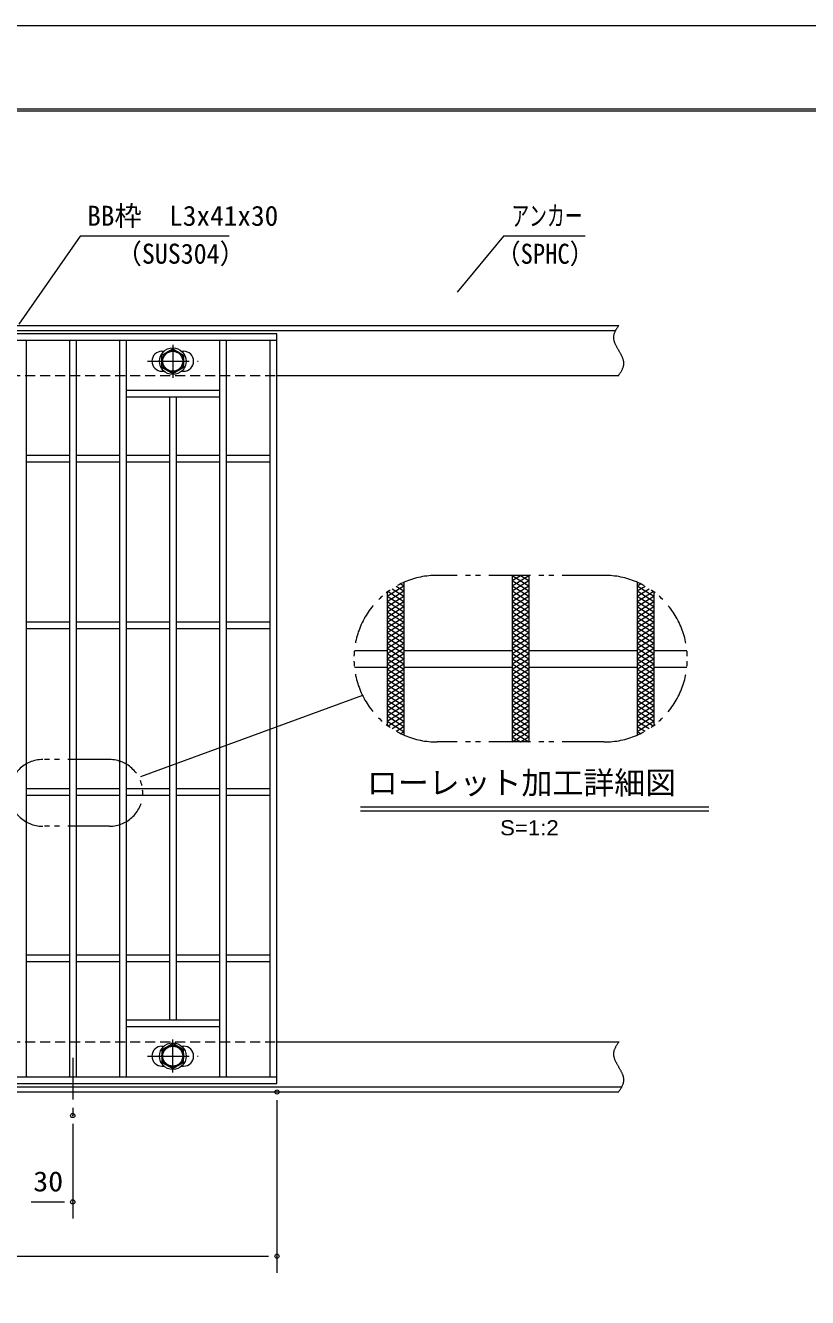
# Model space of a CAD drawing. Units: millimetres, scale not verified. Extents: x -1050 to 1050, y -742 to 742.
# Drawn here: x 54 to 523, y -21 to 742 of the extents above; entities that cross this region are included whole.
import ezdxf
from ezdxf.enums import TextEntityAlignment as Align

# ---------------------------------------------------------------- set-up
doc = ezdxf.new("R2010")
doc.units = ezdxf.units.MM
doc.header["$LTSCALE"] = 5
doc.header["$PDMODE"] = 32
doc.header["$PDSIZE"] = 2.5
for name, pattern in [('CHAIN1', [8, 5, -1, 1, -1]), ('DASHED1', [1.8, 1.2, -0.6]), ('DOUBLE_CHAIN1', [8.8, 5, -1, 0.6, -0.6, 0.6, -1])]:
    doc.linetypes.add(name, pattern=pattern)
for name, color, linetype, lineweight in [('0-0_7-図\u3000枠', 4, 'Continuous', 9), ('0-1_寸法注釈', 2, 'Continuous', 9), ('0-2_蓋', 5, 'Continuous', 9), ('0-4_DEFPOINTS', 134, 'Continuous', 9), ('0-5_ハッチング', 4, 'Continuous', 9), ('0-6_想像線', 134, 'DOUBLE_CHAIN1', 9), ('0-7_中心線', 6, 'CHAIN1', 9), ('0-8_締付部品', 7, 'Continuous', 9), ('0-9_枠', 7, 'Continuous', 9), ('0-A_溝開口', 4, 'DASHED1', 9)]:
    doc.layers.add(name, color=color, linetype=linetype, lineweight=lineweight)
doc.styles.add('HG丸ｺﾞｼｯｸM-PRO', font='')
doc.styles.add('ＭＳ ゴシック', font='')
doc.styles.get('HG丸ｺﾞｼｯｸM-PRO').set_extended_font_data('HG丸ｺﾞｼｯｸM-PRO')
doc.styles.get('ＭＳ ゴシック').set_extended_font_data('MS Gothic')

msp = doc.modelspace()

# ---------------------------------------------------------------- linework, layer by layer
at = {"layer": '0-0_7-図\u3000枠'}
msp.add_line((-973.75, 691.25), (998.75, 691.25), dxfattribs=at)
msp.add_lwpolyline([(-975, 692.5), (1000, 692.5), (1000, -692.5)], dxfattribs=at)
at = {"layer": '0-1_寸法注釈'}
for p, q in [((255.858, 340.467), (122.68, 291.581)), ((254.697, 273.59), (463.736, 273.59)), ((254.697, 271.09), (463.736, 271.09)), ((204.55, 97.475), (204.55, -6.047)), ((82.05, 83.328), (82.05, 26.522)), ((57.05, 36.522), (77.05, 36.522)), ((-785.45, 3.953), (199.55, 3.953))]:
    msp.add_line(p, q, dxfattribs=at)
for points in [[(175.814, 615.968), (86.447, 615.968), (49.664, 563.288)], [(389.478, 615.968), (340.425, 615.968), (312.702, 582.538)]]:
    msp.add_lwpolyline(points, dxfattribs=at)
at = {"layer": '0-2_蓋'}
for p, q in [((204.55, 557.475), (-790.45, 557.475)), ((204.55, 107.475), (204.55, 557.475)), ((204.55, 553.475), (-790.45, 553.475)), ((54.05, 553.475), (54.05, 111.475)), ((80.05, 553.475), (80.05, 111.475)), ((84.05, 553.475), (84.05, 111.475)), ((110.05, 553.475), (110.05, 111.475)), ((114.05, 553.475), (114.05, 111.475)), ((170.05, 553.475), (170.05, 111.475)), ((174.05, 553.475), (174.05, 111.475)), ((200.55, 111.475), (200.55, 553.475)), ((135.55, 546.978), (136.762, 546.978)), ((147.338, 546.978), (148.55, 546.978)), ((135.55, 534.978), (136.755, 534.978)), ((147.345, 534.978), (148.55, 534.978)), ((170.05, 523.475), (114.05, 523.475)), ((170.05, 519.475), (114.05, 519.475)), ((140.05, 519.475), (140.05, 145.475)), ((144.05, 519.475), (144.05, 145.475)), ((80.05, 484.475), (54.05, 484.475)), ((110.05, 484.475), (84.05, 484.475)), ((140.05, 484.475), (114.05, 484.475)), ((170.05, 484.475), (144.05, 484.475)), ((200.55, 484.475), (174.05, 484.475)), ((80.05, 480.475), (54.05, 480.475)), ((110.05, 480.475), (84.05, 480.475)), ((140.05, 480.475), (114.05, 480.475)), ((170.05, 480.475), (144.05, 480.475)), ((200.55, 480.475), (174.05, 480.475)), ((345.742, 412.5), (345.742, 312.5)), ((345.742, 412.5), (345.742, 312.5)), ((355.742, 412.5), (355.742, 312.5)), ((355.742, 412.5), (355.742, 312.5)), ((280.742, 408.326), (280.742, 316.675)), ((280.742, 408.326), (280.742, 316.675)), ((420.742, 408.326), (420.742, 316.675)), ((420.742, 408.326), (420.742, 316.675)), ((270.742, 402.5), (270.742, 322.5)), ((270.742, 402.5), (270.742, 322.5)), ((430.742, 402.5), (430.742, 322.5)), ((430.742, 402.5), (430.742, 322.5)), ((80.05, 384.475), (54.05, 384.475)), ((110.05, 384.475), (84.05, 384.475)), ((140.05, 384.475), (114.05, 384.475)), ((170.05, 384.475), (144.05, 384.475)), ((200.55, 384.475), (174.05, 384.475)), ((80.05, 380.475), (54.05, 380.475)), ((110.05, 380.475), (84.05, 380.475)), ((140.05, 380.475), (114.05, 380.475)), ((170.05, 380.475), (144.05, 380.475)), ((200.55, 380.475), (174.05, 380.475)), ((250.992, 367.5), (270.742, 367.5)), ((280.742, 367.5), (345.742, 367.5)), ((355.742, 367.5), (420.742, 367.5)), ((430.742, 367.5), (450.491, 367.5)), ((250.992, 357.5), (270.742, 357.5)), ((280.742, 357.5), (345.742, 357.5)), ((355.742, 357.5), (420.742, 357.5)), ((430.742, 357.5), (450.491, 357.5)), ((80.05, 284.475), (54.05, 284.475)), ((110.05, 284.475), (84.05, 284.475)), ((140.05, 284.475), (114.05, 284.475)), ((170.05, 284.475), (144.05, 284.475)), ((200.55, 284.475), (174.05, 284.475)), ((80.05, 280.475), (54.05, 280.475)), ((110.05, 280.475), (84.05, 280.475)), ((140.05, 280.475), (114.05, 280.475)), ((170.05, 280.475), (144.05, 280.475)), ((200.55, 280.475), (174.05, 280.475)), ((80.05, 184.475), (54.05, 184.475)), ((110.05, 184.475), (84.05, 184.475)), ((140.05, 184.475), (114.05, 184.475)), ((170.05, 184.475), (144.05, 184.475)), ((200.55, 184.475), (174.05, 184.475)), ((80.05, 180.475), (54.05, 180.475)), ((110.05, 180.475), (84.05, 180.475)), ((140.05, 180.475), (114.05, 180.475)), ((170.05, 180.475), (144.05, 180.475)), ((200.55, 180.475), (174.05, 180.475)), ((170.05, 145.475), (114.05, 145.475)), ((170.05, 141.475), (114.05, 141.475)), ((135.55, 129.972), (136.755, 129.972)), ((147.345, 129.972), (148.55, 129.972)), ((135.55, 117.972), (136.762, 117.972)), ((147.338, 117.972), (148.55, 117.972)), ((-790.45, 111.475), (204.55, 111.475)), ((-790.45, 107.475), (204.55, 107.475))]:
    msp.add_line(p, q, dxfattribs=at)
for centre, start, end in [((135.55, 540.978), 90, 270), ((148.55, 540.978), 270, 90), ((135.55, 123.972), 90, 270), ((148.55, 123.972), 270, 90)]:
    msp.add_arc(centre, 6, start, end, dxfattribs=at)
at = {"layer": '0-4_DEFPOINTS'}
msp.add_lwpolyline([(-1050, -742.5), (-1050, 742.5), (1050, 742.5), (1050, -742.5)], close=True, dxfattribs=at)
for p in [(204.55, 102.475), (82.05, 88.328), (82.05, 36.522), (204.55, 3.953)]:
    msp.add_point(p, dxfattribs=at)
at = {"layer": '0-5_ハッチング'}
for p, q in [((345.742, 409.375), (350.742, 412.5)), ((345.742, 412.5), (355.742, 406.25)), ((345.742, 406.25), (355.742, 412.5)), ((350.742, 412.5), (355.742, 409.375)), ((270.742, 400), (280.742, 406.25)), ((276.117, 406.016), (280.742, 403.125)), ((278.832, 407.444), (280.742, 406.25)), ((345.742, 409.375), (355.742, 403.125)), ((345.742, 403.125), (355.742, 409.375)), ((345.742, 406.25), (355.742, 400)), ((345.742, 400), (355.742, 406.25)), ((420.742, 406.25), (422.652, 407.444)), ((420.742, 406.25), (430.742, 400)), ((420.742, 403.125), (425.367, 406.016)), ((270.742, 396.875), (280.742, 403.125)), ((270.742, 393.75), (280.742, 400)), ((270.742, 400), (280.742, 393.75)), ((271.199, 402.839), (280.742, 396.875)), ((273.578, 404.478), (280.742, 400)), ((345.742, 403.125), (355.742, 396.875)), ((345.742, 396.875), (355.742, 403.125)), ((345.742, 393.75), (355.742, 400)), ((345.742, 400), (355.742, 393.75)), ((420.742, 400), (427.906, 404.478)), ((420.742, 403.125), (430.742, 396.875)), ((420.742, 396.875), (430.284, 402.839)), ((420.742, 393.75), (430.742, 400)), ((420.742, 400), (430.742, 393.75)), ((270.742, 390.625), (280.742, 396.875)), ((270.742, 396.875), (280.742, 390.625)), ((270.742, 387.5), (280.742, 393.75)), ((270.742, 393.75), (280.742, 387.5)), ((270.742, 384.375), (280.742, 390.625)), ((270.742, 390.625), (280.742, 384.375)), ((345.742, 390.625), (355.742, 396.875)), ((345.742, 396.875), (355.742, 390.625)), ((345.742, 387.5), (355.742, 393.75)), ((345.742, 393.75), (355.742, 387.5)), ((345.742, 384.375), (355.742, 390.625)), ((345.742, 390.625), (355.742, 384.375)), ((420.742, 390.625), (430.742, 396.875)), ((420.742, 396.875), (430.742, 390.625)), ((420.742, 387.5), (430.742, 393.75)), ((420.742, 393.75), (430.742, 387.5)), ((420.742, 384.375), (430.742, 390.625)), ((420.742, 390.625), (430.742, 384.375)), ((270.742, 381.25), (280.742, 387.5)), ((270.742, 387.5), (280.742, 381.25)), ((270.742, 378.125), (280.742, 384.375)), ((270.742, 384.375), (280.742, 378.125)), ((345.742, 381.25), (355.742, 387.5)), ((345.742, 387.5), (355.742, 381.25)), ((345.742, 378.125), (355.742, 384.375)), ((345.742, 384.375), (355.742, 378.125)), ((420.742, 381.25), (430.742, 387.5)), ((420.742, 387.5), (430.742, 381.25)), ((420.742, 378.125), (430.742, 384.375)), ((420.742, 384.375), (430.742, 378.125)), ((270.742, 381.25), (280.742, 375)), ((270.742, 375), (280.742, 381.25)), ((270.742, 378.125), (280.742, 371.875)), ((270.742, 371.875), (280.742, 378.125)), ((270.742, 375), (280.742, 368.75)), ((270.742, 368.75), (280.742, 375)), ((345.742, 381.25), (355.742, 375)), ((345.742, 375), (355.742, 381.25)), ((345.742, 378.125), (355.742, 371.875)), ((345.742, 371.875), (355.742, 378.125)), ((345.742, 375), (355.742, 368.75)), ((345.742, 368.75), (355.742, 375)), ((420.742, 381.25), (430.742, 375)), ((420.742, 375), (430.742, 381.25)), ((420.742, 378.125), (430.742, 371.875)), ((420.742, 371.875), (430.742, 378.125)), ((420.742, 375), (430.742, 368.75)), ((420.742, 368.75), (430.742, 375)), ((270.742, 371.875), (280.742, 365.625)), ((270.742, 365.625), (280.742, 371.875)), ((270.742, 368.75), (280.742, 362.5)), ((270.742, 362.5), (280.742, 368.75)), ((345.742, 371.875), (355.742, 365.625)), ((345.742, 365.625), (355.742, 371.875)), ((345.742, 368.75), (355.742, 362.5)), ((345.742, 362.5), (355.742, 368.75)), ((420.742, 371.875), (430.742, 365.625)), ((420.742, 365.625), (430.742, 371.875)), ((420.742, 368.75), (430.742, 362.5)), ((420.742, 362.5), (430.742, 368.75)), ((270.742, 365.625), (280.742, 359.375)), ((270.742, 359.375), (280.742, 365.625)), ((270.742, 362.5), (280.742, 356.25)), ((270.742, 356.25), (280.742, 362.5)), ((270.742, 359.375), (280.742, 353.125)), ((270.742, 353.125), (280.742, 359.375)), ((345.742, 365.625), (355.742, 359.375)), ((345.742, 359.375), (355.742, 365.625)), ((345.742, 362.5), (355.742, 356.25)), ((345.742, 356.25), (355.742, 362.5)), ((345.742, 359.375), (355.742, 353.125)), ((345.742, 353.125), (355.742, 359.375)), ((420.742, 365.625), (430.742, 359.375)), ((420.742, 359.375), (430.742, 365.625)), ((420.742, 362.5), (430.742, 356.25)), ((420.742, 356.25), (430.742, 362.5)), ((420.742, 359.375), (430.742, 353.125)), ((420.742, 353.125), (430.742, 359.375)), ((270.742, 356.25), (280.742, 350)), ((270.742, 350), (280.742, 356.25)), ((270.742, 353.125), (280.742, 346.875)), ((270.742, 346.875), (280.742, 353.125)), ((345.742, 356.25), (355.742, 350)), ((345.742, 350), (355.742, 356.25)), ((345.742, 353.125), (355.742, 346.875)), ((345.742, 346.875), (355.742, 353.125)), ((420.742, 356.25), (430.742, 350)), ((420.742, 350), (430.742, 356.25)), ((420.742, 353.125), (430.742, 346.875)), ((420.742, 346.875), (430.742, 353.125)), ((270.742, 350), (280.742, 343.75)), ((270.742, 343.75), (280.742, 350)), ((270.742, 346.875), (280.742, 340.625)), ((270.742, 340.625), (280.742, 346.875)), ((270.742, 343.75), (280.742, 337.5)), ((270.742, 337.5), (280.742, 343.75)), ((345.742, 350), (355.742, 343.75)), ((345.742, 343.75), (355.742, 350)), ((345.742, 346.875), (355.742, 340.625)), ((345.742, 340.625), (355.742, 346.875)), ((345.742, 343.75), (355.742, 337.5)), ((345.742, 337.5), (355.742, 343.75)), ((420.742, 350), (430.742, 343.75)), ((420.742, 343.75), (430.742, 350)), ((420.742, 346.875), (430.742, 340.625)), ((420.742, 340.625), (430.742, 346.875)), ((420.742, 343.75), (430.742, 337.5)), ((420.742, 337.5), (430.742, 343.75)), ((270.742, 334.375), (280.742, 340.625)), ((270.742, 340.625), (280.742, 334.375)), ((270.742, 331.25), (280.742, 337.5)), ((270.742, 337.5), (280.742, 331.25)), ((345.742, 334.375), (355.742, 340.625)), ((345.742, 340.625), (355.742, 334.375)), ((345.742, 331.25), (355.742, 337.5)), ((345.742, 337.5), (355.742, 331.25)), ((420.742, 334.375), (430.742, 340.625)), ((420.742, 340.625), (430.742, 334.375)), ((420.742, 331.25), (430.742, 337.5)), ((420.742, 337.5), (430.742, 331.25)), ((270.742, 328.125), (280.742, 334.375)), ((270.742, 334.375), (280.742, 328.125)), ((270.742, 325), (280.742, 331.25)), ((270.742, 331.25), (280.742, 325)), ((345.742, 328.125), (355.742, 334.375)), ((345.742, 334.375), (355.742, 328.125)), ((345.742, 325), (355.742, 331.25)), ((345.742, 331.25), (355.742, 325)), ((420.742, 328.125), (430.742, 334.375)), ((420.742, 334.375), (430.742, 328.125)), ((420.742, 325), (430.742, 331.25)), ((420.742, 331.25), (430.742, 325)), ((270.742, 328.125), (280.742, 321.875)), ((270.742, 325), (280.742, 318.75)), ((271.199, 322.161), (280.742, 328.125)), ((273.578, 320.523), (280.742, 325)), ((276.117, 318.985), (280.742, 321.875)), ((345.742, 321.875), (355.742, 328.125)), ((345.742, 328.125), (355.742, 321.875)), ((345.742, 318.75), (355.742, 325)), ((345.742, 325), (355.742, 318.75)), ((345.742, 315.625), (355.742, 321.875)), ((345.742, 321.875), (355.742, 315.625)), ((420.742, 321.875), (430.742, 328.125)), ((420.742, 328.125), (430.284, 322.161)), ((420.742, 325), (427.906, 320.523)), ((420.742, 318.75), (430.742, 325)), ((420.742, 321.875), (425.367, 318.985)), ((278.832, 317.557), (280.742, 318.75)), ((345.742, 312.5), (355.742, 318.75)), ((345.742, 318.75), (355.742, 312.5)), ((345.742, 315.625), (350.742, 312.5)), ((350.742, 312.5), (355.742, 315.625)), ((420.742, 318.75), (422.652, 317.557))]:
    msp.add_line(p, q, dxfattribs=at)
at = {"layer": '0-6_想像線'}
for p, q in [((400.742, 412.5), (300.742, 412.5)), ((400.742, 312.5), (300.742, 312.5)), ((104.038, 301.93), (64.038, 301.93)), ((104.038, 261.93), (64.038, 261.93))]:
    msp.add_line(p, q, dxfattribs=at)
for points in [[(409.55, 562.475), (409.359, 562.182), (409.169, 561.888), (408.98, 561.595), (408.792, 561.301), (408.608, 561.007), (408.427, 560.714), (408.249, 560.42), (408.076, 560.126), (407.909, 559.831), (407.747, 559.537), (407.592, 559.242), (407.443, 558.947), (407.303, 558.652), (407.171, 558.357), (407.048, 558.061), (406.935, 557.765), (406.832, 557.468), (406.741, 557.172), (406.661, 556.874), (406.593, 556.577), (406.538, 556.279), (406.497, 555.98), (406.47, 555.681), (406.458, 555.381), (406.46, 555.081), (406.476, 554.781), (406.505, 554.48), (406.547, 554.178), (406.601, 553.876), (406.666, 553.574), (406.743, 553.272), (406.829, 552.969), (406.926, 552.665), (407.032, 552.362), (407.147, 552.058), (407.27, 551.753), (407.401, 551.449), (407.538, 551.144), (407.683, 550.839)], [(407.683, 550.839), (407.833, 550.534), (407.989, 550.229), (408.15, 549.923), (408.316, 549.617), (408.485, 549.312), (408.657, 549.006), (408.833, 548.7), (409.01, 548.394), (409.189, 548.087), (409.369, 547.781), (409.55, 547.475)], [(411.417, 544.111), (411.267, 544.416), (411.111, 544.721), (410.95, 545.027), (410.784, 545.333), (410.615, 545.638), (410.443, 545.944), (410.267, 546.25), (410.09, 546.556), (409.911, 546.863), (409.731, 547.169), (409.55, 547.475)], [(409.55, 532.475), (409.741, 532.768), (409.931, 533.062), (410.12, 533.355), (410.308, 533.649), (410.492, 533.943), (410.673, 534.236), (410.851, 534.53), (411.024, 534.824), (411.191, 535.119), (411.353, 535.413), (411.508, 535.708), (411.657, 536.003), (411.797, 536.298), (411.929, 536.593), (412.052, 536.889), (412.165, 537.185), (412.268, 537.481), (412.359, 537.778), (412.439, 538.076), (412.507, 538.373), (412.562, 538.671), (412.603, 538.97), (412.63, 539.269), (412.642, 539.569), (412.64, 539.869), (412.624, 540.169), (412.595, 540.47), (412.553, 540.772), (412.499, 541.074), (412.434, 541.376), (412.357, 541.678), (412.271, 541.981), (412.174, 542.285), (412.068, 542.588), (411.953, 542.892), (411.83, 543.197), (411.699, 543.501), (411.562, 543.806), (411.417, 544.111)], [(409.55, 132.475), (409.359, 132.182), (409.169, 131.888), (408.98, 131.595), (408.792, 131.301), (408.608, 131.007), (408.427, 130.714), (408.249, 130.42), (408.076, 130.126), (407.909, 129.831), (407.747, 129.537), (407.592, 129.242), (407.443, 128.947), (407.303, 128.652), (407.171, 128.357), (407.048, 128.061), (406.935, 127.765), (406.832, 127.468), (406.741, 127.172), (406.661, 126.874), (406.593, 126.577), (406.538, 126.279), (406.497, 125.98), (406.47, 125.681), (406.458, 125.381), (406.46, 125.081), (406.476, 124.781), (406.505, 124.48), (406.547, 124.178), (406.601, 123.876), (406.666, 123.574), (406.743, 123.272), (406.829, 122.969), (406.926, 122.665), (407.032, 122.362), (407.147, 122.058), (407.27, 121.753), (407.401, 121.449), (407.538, 121.144), (407.683, 120.839)], [(407.683, 120.839), (407.833, 120.534), (407.989, 120.229), (408.15, 119.923), (408.316, 119.617), (408.485, 119.312), (408.657, 119.006), (408.833, 118.7), (409.01, 118.394), (409.189, 118.087), (409.369, 117.781), (409.55, 117.475)], [(411.417, 114.111), (411.267, 114.416), (411.111, 114.721), (410.95, 115.027), (410.784, 115.333), (410.615, 115.638), (410.443, 115.944), (410.267, 116.25), (410.09, 116.556), (409.911, 116.863), (409.731, 117.169), (409.55, 117.475)], [(409.55, 102.475), (409.741, 102.768), (409.931, 103.062), (410.12, 103.355), (410.308, 103.649), (410.492, 103.943), (410.673, 104.236), (410.851, 104.53), (411.024, 104.824), (411.191, 105.119), (411.353, 105.413), (411.508, 105.708), (411.657, 106.003), (411.797, 106.298), (411.929, 106.593), (412.052, 106.889), (412.165, 107.185), (412.268, 107.481), (412.359, 107.778), (412.439, 108.076), (412.507, 108.373), (412.562, 108.671), (412.603, 108.97), (412.63, 109.269), (412.642, 109.569), (412.64, 109.869), (412.624, 110.169), (412.595, 110.47), (412.553, 110.772), (412.499, 111.074), (412.434, 111.376), (412.357, 111.678), (412.271, 111.981), (412.174, 112.285), (412.068, 112.588), (411.953, 112.892), (411.83, 113.197), (411.699, 113.501), (411.562, 113.806), (411.417, 114.111)]]:
    msp.add_lwpolyline(points, dxfattribs=at)
for centre, radius, start, end in [((300.742, 362.5), 50, 90, 270), ((400.742, 362.5), 50, 270, 90), ((64.038, 281.93), 20, 90, 270), ((104.038, 281.93), 20, 270, 90)]:
    msp.add_arc(centre, radius, start, end, dxfattribs=at)
at = {"layer": '0-7_中心線'}
for p, q in [((142.05, 550.871), (142.05, 531.085)), ((126.804, 540.978), (157.296, 540.978)), ((142.05, 114.079), (142.05, 133.865)), ((82.05, 122.969), (82.05, 88.328)), ((126.804, 123.972), (157.296, 123.972))]:
    msp.add_line(p, q, dxfattribs=at)
at = {"layer": '0-8_締付部品'}
for p, q in [((142.05, 548.483), (148.55, 544.731)), ((148.55, 544.731), (148.55, 537.225)), ((142.05, 533.472), (135.55, 537.225)), ((148.55, 537.225), (142.05, 533.472)), ((142.05, 131.478), (135.55, 127.725)), ((148.55, 127.725), (142.05, 131.478)), ((135.55, 127.725), (135.55, 120.219)), ((148.55, 120.219), (148.55, 127.725)), ((135.55, 120.219), (142.05, 116.467)), ((142.05, 116.467), (148.55, 120.219))]:
    msp.add_line(p, q, dxfattribs=at)
msp.add_lwpolyline([(135.55, 537.225), (135.55, 544.731), (142.05, 548.483)], dxfattribs=at)
for centre, radius in [((142.05, 540.975), 8), ((142.05, 540.978), 6.5), ((142.05, 540.978), 5.993), ((142.05, 123.975), 8), ((142.05, 123.972), 6.5), ((142.05, 123.972), 5.993)]:
    msp.add_circle(centre, radius, dxfattribs=at)
at = {"layer": '0-9_枠'}
for p, q in [((-795.45, 562.475), (409.55, 562.475)), ((-792.45, 559.475), (407.714, 559.475)), ((204.55, 532.475), (409.55, 532.475)), ((204.55, 132.475), (409.55, 132.475)), ((-795.45, 102.475), (409.55, 102.475)), ((-792.45, 105.475), (411.386, 105.475))]:
    msp.add_line(p, q, dxfattribs=at)
at = {"layer": '0-A_溝開口'}
for p, q in [((-765.45, 532.475), (204.55, 532.475)), ((-765.45, 132.475), (204.55, 132.475))]:
    msp.add_line(p, q, dxfattribs=at)

# ---------------------------------------------------------------- texts
at = {"layer": '0-1_寸法注釈', "color": 7}
for s, height, style, p in [('BB枠\u3000L3x41x30', 12.03, 'ＭＳ ゴシック', (90.7, 618.655)), ('ローレット加工詳細図', 13.6, 'HG丸ｺﾞｼｯｸM-PRO', (258.51, 277.163))]:
    msp.add_text(s, height=height, dxfattribs=dict(at, style=style)).set_placement(p, align=Align.BOTTOM_LEFT)
for s, height, style, width, p in [('アンカー', 12.02, 'ＭＳ ゴシック', 0.65, (345.202, 618.655)), ('（SUS304）', 12.02, 'ＭＳ ゴシック', 0.95, (107.958, 595.919)), ('（SPHC）', 12.03, 'ＭＳ ゴシック', 0.9, (335.929, 595.865)), ('S=1:2', 9.054, 'HG丸ｺﾞｼｯｸM-PRO', 1.1, (338.409, 253.794)), ('30', 12.02, 'ＭＳ ゴシック', 1.1, (58.317, 39.209))]:
    msp.add_text(s, height=height, dxfattribs=dict(at, style=style, width=width)).set_placement(p, align=Align.BOTTOM_LEFT)

doc.saveas('drawing.dxf')
